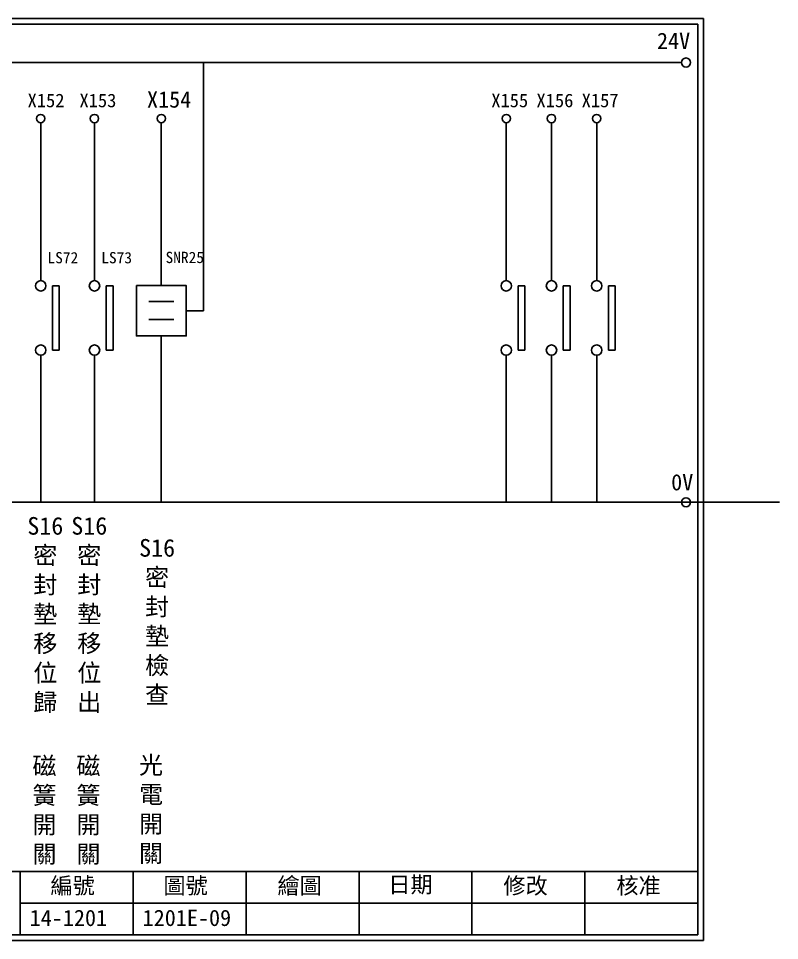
# Model space of a CAD drawing. Extents: x 325 to 629, y 3 to 207.
# Drawn here: x 460.7 to 629.1, y 3 to 207 of the extents above; entities that cross this region are included whole.
import ezdxf

# ---------------------------------------------------------------- set-up
doc = ezdxf.new("R2010")
doc.units = 0
doc.layers.get('0').update_dxf_attribs({"linetype": 'CONTINUOUS'})
doc.layers.add('圖框層', color=7, linetype='CONTINUOUS')
doc.layers.add('標尺寸層', color=3, linetype='CONTINUOUS')
doc.styles.add('CNS', font='romanc.shx', dxfattribs={"bigfont": 'chineset.shx'})
doc.styles.add('STSL', font='kaiu.ttf')

msp = doc.modelspace()

# ---------------------------------------------------------------- linework, layer by layer
for p, q in [((501.69, 142.31), (501.69, 197.22)), ((492.32, 147.89), (492.32, 183.91)), ((469.74, 147.83), (468.24, 147.83)), ((481.64, 147.83), (480.14, 147.83)), ((572.76, 147.83), (571.26, 147.83)), ((582.76, 147.83), (581.26, 147.83)), ((592.76, 147.83), (591.26, 147.83)), ((497.83, 142.31), (501.69, 142.31)), ((492.32, 136.73), (492.32, 99.96)), ((469.74, 133.6), (468.24, 133.6)), ((481.64, 133.6), (480.14, 133.6)), ((572.76, 133.6), (571.26, 133.6)), ((582.76, 133.6), (581.26, 133.6)), ((592.76, 133.6), (591.26, 133.6))]:
    msp.add_line(p, q)
msp.add_lwpolyline([(486.8, 147.89), (497.83, 147.89), (497.83, 136.73), (486.8, 136.73)], close=True)
for centre in [(608.44, 197.22), (608.44, 99.96)]:
    msp.add_circle(centre, 1)
at = {"layer": '圖框層', "color": 7}
for p, q in [((612.32, 206.97), (325.32, 206.97)), ((612.32, 3), (612.32, 206.97)), ((611.07, 205.72), (326.57, 205.72)), ((611.07, 4.25), (611.07, 205.72)), ((326.57, 18.25), (611.07, 18.25)), ((461.07, 4.25), (461.07, 18.25)), ((486.07, 4.25), (486.07, 18.25)), ((511.07, 4.25), (511.07, 18.25)), ((536.07, 4.25), (536.07, 18.25)), ((561.07, 4.25), (561.07, 18.25)), ((586.07, 4.25), (586.07, 18.25)), ((461.07, 11.25), (611.07, 11.25)), ((326.57, 4.25), (611.07, 4.25)), ((325.32, 3), (612.32, 3))]:
    msp.add_line(p, q, dxfattribs=at)
at = {"layer": '標尺寸層', "color": 7}
for p, q in [((329.84, 197.22), (607.44, 197.22)), ((465.63, 183.91), (465.63, 148.99)), ((477.53, 183.91), (477.53, 148.99)), ((568.66, 183.91), (568.66, 148.99)), ((578.66, 183.91), (578.66, 148.99)), ((588.66, 183.91), (588.66, 148.99)), ((468.24, 133.6), (468.24, 147.83)), ((469.74, 133.6), (469.74, 147.83)), ((480.14, 133.6), (480.14, 147.83)), ((481.64, 133.6), (481.64, 147.83)), ((571.26, 133.6), (571.26, 147.83)), ((572.76, 133.6), (572.76, 147.83)), ((581.26, 133.6), (581.26, 147.83)), ((582.76, 133.6), (582.76, 147.83)), ((591.26, 133.6), (591.26, 147.83)), ((592.76, 133.6), (592.76, 147.83)), ((489.56, 144.34), (495.12, 144.34)), ((489.56, 140.37), (495.12, 140.37)), ((465.63, 132.46), (465.63, 99.96)), ((465.63, 132.45), (465.63, 99.96)), ((477.53, 132.46), (477.53, 99.96)), ((477.53, 132.45), (477.53, 99.96)), ((568.66, 132.46), (568.66, 99.96)), ((568.66, 132.45), (568.66, 99.96)), ((578.66, 132.46), (578.66, 99.96)), ((578.66, 132.45), (578.66, 99.96)), ((588.66, 132.46), (588.66, 99.96)), ((588.66, 132.45), (588.66, 99.96)), ((330.05, 99.96), (629.13, 99.96))]:
    msp.add_line(p, q, dxfattribs=at)
for centre, radius in [((465.63, 184.83), 0.92), ((477.53, 184.83), 0.92), ((492.32, 184.83), 0.92), ((568.66, 184.83), 0.92), ((578.66, 184.83), 0.92), ((588.66, 184.83), 0.92), ((465.63, 147.83), 1.15), ((477.53, 147.83), 1.15), ((568.66, 147.83), 1.15), ((578.66, 147.83), 1.15), ((588.66, 147.83), 1.15), ((465.63, 133.6), 1.15), ((477.53, 133.6), 1.15), ((568.66, 133.6), 1.15), ((578.66, 133.6), 1.15), ((588.66, 133.6), 1.15)]:
    msp.add_circle(centre, radius, dxfattribs=at)

# ---------------------------------------------------------------- texts
at = {"layer": '圖框層', "color": 4, "style": 'STSL'}
for s, height, p in [('24V', 3.6, (602, 200.22)), ('X152', 3, (462.73, 187.33)), ('X153', 3, (474.21, 187.33)), ('X154', 3.6, (489.15, 187.24)), ('X155', 3, (565.34, 187.33)), ('X156', 3, (575.34, 187.33)), ('X157', 3, (585.34, 187.33)), ('LS72', 2.5, (467.13, 152.8)), ('LS73', 2.5, (479.03, 152.8)), ('SNR25', 2.5, (493.26, 152.86)), ('0V', 3.6, (605.14, 102.58)), ('編號', 3.6, (467.78, 13.34)), ('圖號', 3.6, (492.78, 13.34)), ('繪圖', 3.6, (518.01, 13.34)), ('日期', 3.6, (542.54, 13.59)), ('修改', 3.6, (568.01, 13.34)), ('核准', 3.6, (593.01, 13.34)), ('14-1201', 3.6, (463.18, 6.22)), ('1201E-09', 3.6, (488.18, 6.22))]:
    msp.add_text(s, height=height, dxfattribs=at).set_placement(p)
at = {"layer": '標尺寸層', "color": 7, "char_height": 3.9, "width": 4.9608, "attachment_point": 5, "style": 'CNS'}
for s, insert in [('{\\fDFKai-SB|b0|i0|c136|p65;S16密封墊\\P移位歸}', (466.65, 75.02)), ('{\\fDFKai-SB|b0|i0|c136|p65;S16密封墊\\P移位出}', (476.38, 75.02)), ('{\\fDFKai-SB|b0|i0|c136|p65;S16密封墊檢查}', (491.39, 73.48)), ('{\\fDFKai-SB|b0|i0|c136|p65;磁簧開關}', (466.46, 31.68)), ('{\\fDFKai-SB|b0|i0|c136|p65;磁簧開關}', (476.19, 31.68)), ('{\\fDFKai-SB|b0|i0|c136|p65;光電開關}', (490.05, 31.84))]:
    msp.add_mtext(s, dxfattribs=dict(at, insert=insert))

doc.saveas('drawing.dxf')
